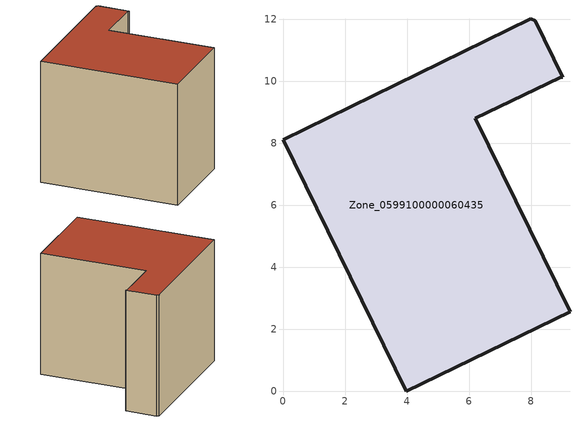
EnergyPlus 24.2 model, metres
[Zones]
Zone_0599100000060435
 floor ground (C_G): 9.25,2.57 3.97,0 0,8.11 7.98,12.02 8.13,11.95 9.02,10.12 8.92,10.11 6.2,8.8 z0
 wall outside (C_F): 9.02,10.12 8.13,11.95 7.98,12.02 0,8.11 3.97,0 9.25,2.57 6.2,8.8 8.92,10.11 9.02,10.12 z0:8.05
 roof outside (C_R): 3.97,0 9.25,2.57 6.2,8.8 8.92,10.11 9.02,10.12 8.13,11.95 7.98,12.02 0,8.11 z8.05
[BUILDING]
Pand.0599100000060435: North Axis=0; Terrain=City; Loads Convergence Tolerance Value=0.04; Temperature Convergence Tolerance Value=0.4; Solar Distribution=FullExterior; Maximum Number of Warmup Days=25; Minimum Number of Warmup Days=1
[Site:Location]
Rotterdam.The.Hague.AP_ZH_NLD Design_Conditions: Latitude=51.96; Longitude=4.45; Time Zone=1; Elevation=-4.5
[SITE:GROUNDTEMPERATURE:BUILDINGSURFACE]
18, 18, 18, 18, 18, 18, 18, 18, 18, 18, 18, 18
[MATERIAL] Thermal Absorptance=0.9; Solar Absorptance=0.7; Visible Absorptance=0.7
Name | Roughness | Thickness | Conductivity | Density | Specific Heat
G.TC.1965-1974 | MediumSmooth | 0.15 | 0.882353 | 540 | 1210
F.TC.1965-1974 | Rough | 0.3 | 0.697674 | 1920 | 840
R.TC.1965-1974 | MediumRough | 0.2 | 0.232558 | 1500 | 1000
[CONSTRUCTION]
C_G: G.TC.1965-1974
C_F: F.TC.1965-1974
C_R: R.TC.1965-1974
[ZONE]
Zone_0599100000060435: Type=1; Multiplier=1; Ceiling Height=Autocalculate; Volume=Autocalculate; Floor Area=autocalculate; Part of Total Floor Area=Yes
[ZONEINFILTRATION:DESIGNFLOWRATE]
Infil_Zone_0599100000060435: Zone or ZoneList or Space or SpaceList=Zone_0599100000060435; Schedule=AlwaysOn; Design Flow Rate Calculation Method=Flow/Area; Flow Rate per Floor Area=0.003; Constant Term Coefficient=1; Temperature Term Coefficient=0; Velocity Term Coefficient=0; Velocity Squared Term Coefficient=0
[HVACTEMPLATE:ZONE:IDEALLOADSAIRSYSTEM]
Zone_0599100000060435: Maximum Heating Supply Air Temperature=50; Minimum Cooling Supply Air Temperature=13; Maximum Heating Supply Air Humidity Ratio=0.0156; Minimum Cooling Supply Air Humidity Ratio=0.0077; Heating Limit=NoLimit; Cooling Limit=NoLimit; Dehumidification Control Type=ConstantSensibleHeatRatio; Cooling Sensible Heat Ratio=0.7; Dehumidification Setpoint=60; Humidification Control Type=None; Humidification Setpoint=30; Outdoor Air Method=None; Outdoor Air Flow Rate per Person=0.00944; Outdoor Air Flow Rate per Zone Floor Area=0; Outdoor Air Flow Rate per Zone=0; Demand Controlled Ventilation Type=None; Outdoor Air Economizer Type=NoEconomizer; Heat Recovery Type=None; Sensible Heat Recovery Effectiveness=0.7; Latent Heat Recovery Effectiveness=0.65
[ZONECONTROL:THERMOSTAT]
ThermostatControl_Zone_0599100000060435: Zone or ZoneList=Zone_0599100000060435; Control Type Schedule=DualSetpointControlType; Control 1=Thermostat_Zone_0599100000060435; Temperature Difference Between Cutout And Setpoint=0
[THERMOSTATSETPOINT:DUALSETPOINT]
Thermostat_Zone_0599100000060435: Heating Setpoint Temperature Schedule=HeatingSetpoint_Zone_0599100000060435; Cooling Setpoint Temperature Schedule=CoolingSetpoint_Zone_0599100000060435
[SCHEDULE:COMPACT]
HeatingSetpoint_Zone_0599100000060435: Through: 12/31, For: AllDays, Until: 24:00, 21
CoolingSetpoint_Zone_0599100000060435: Through: 12/31, For: AllDays, Until: 24:00, 24
DualSetpointControlType: Through: 12/31, For: AllDays, Until: 24:00, 4
AlwaysOn: Through: 12/31, For: AllDays, Until: 24:00, 1
